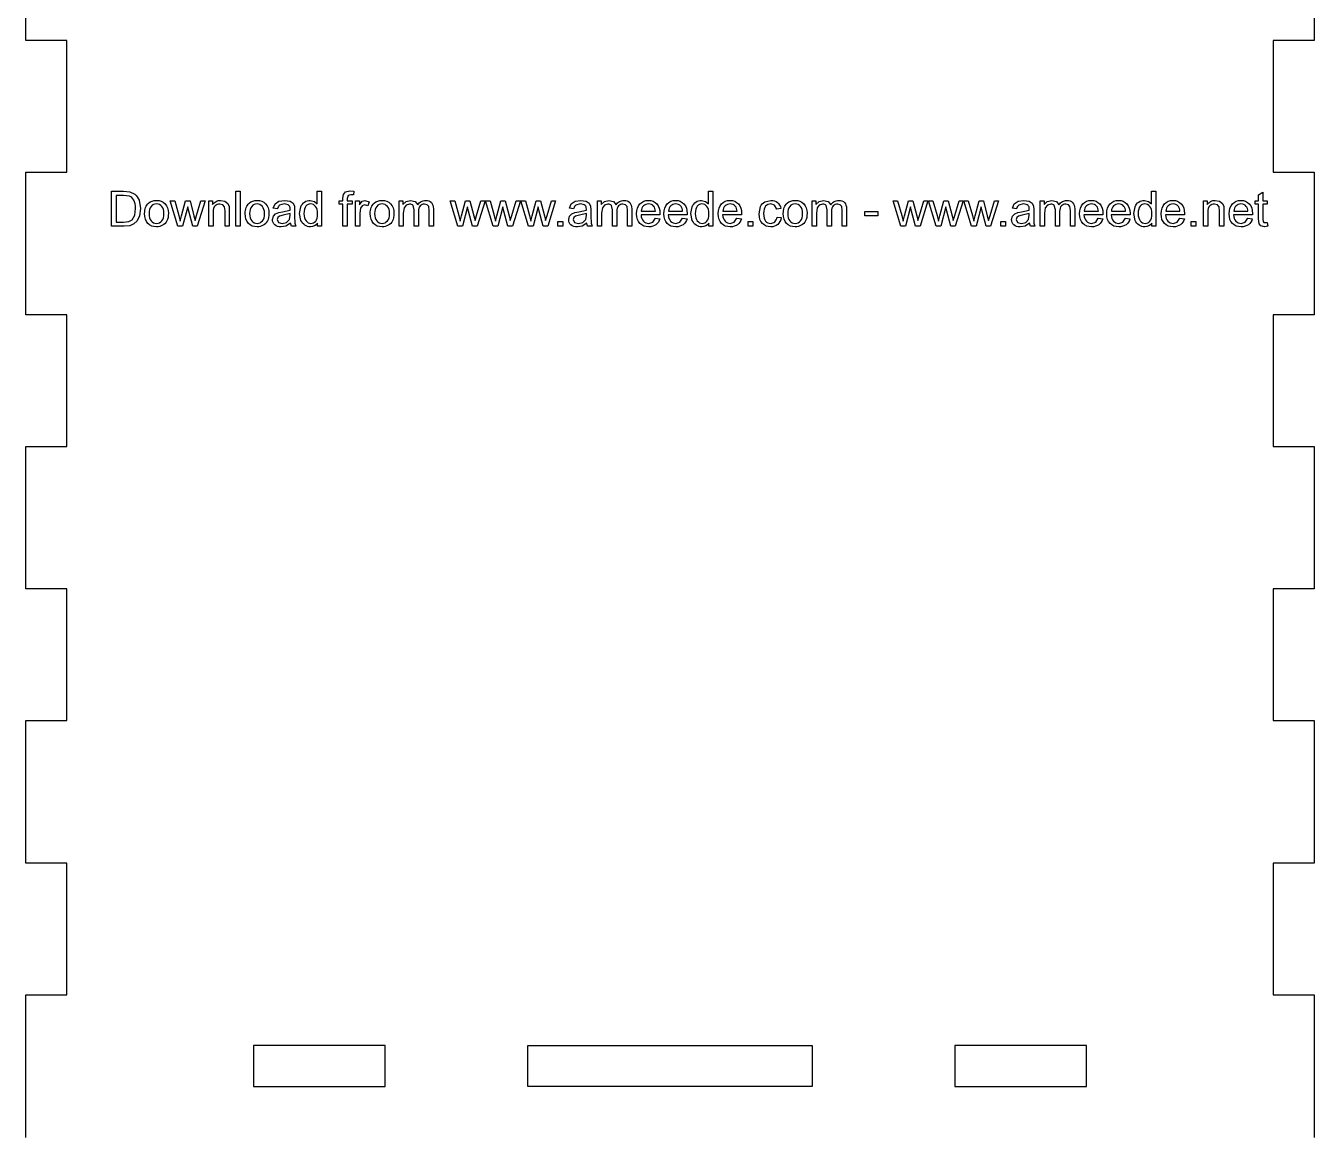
# Model space of a CAD drawing. Extents: x -338 to 50, y -399 to 300.
# Drawn here: x -44 to 50, y 138.7 to 219.3 of the extents above; entities that cross this region are included whole.
import ezdxf

# ---------------------------------------------------------------- set-up
doc = ezdxf.new("R2010")
doc.units = 0
doc.layers.add('LAYER_1', color=7, linetype='CONTINUOUS')

msp = doc.modelspace()

# ---------------------------------------------------------------- linework, layer by layer
at = {"layer": 'LAYER_1', "color": 250}
for points in [[(-43.9905, 138.256), (-43.9905, 148.656), (-40.9905, 148.656), (-40.9905, 158.256), (-43.9905, 158.256), (-43.9905, 168.656), (-40.9905, 168.656), (-40.9905, 178.256), (-43.9905, 178.256), (-43.9905, 188.656), (-40.9905, 188.656), (-40.9905, 198.256), (-43.9905, 198.256), (-43.9905, 208.656), (-40.9905, 208.656), (-40.9905, 218.256), (-43.9905, 218.256), (-43.9905, 228.656)], [(50.0095, 228.656), (50.0095, 218.256), (47.0095, 218.256), (47.0095, 208.656), (50.0095, 208.656), (50.0095, 198.256), (47.0095, 198.256), (47.0095, 188.656), (50.0095, 188.656), (50.0095, 178.256), (47.0095, 178.256), (47.0095, 168.656), (50.0095, 168.656), (50.0095, 158.256), (47.0095, 158.256), (47.0095, 148.656), (50.0095, 148.656), (50.0095, 138.256)]]:
    msp.add_lwpolyline(points, dxfattribs=at)
at = {"layer": 'LAYER_1', "color": 7}
for points in [[(-37.7395, 204.7027), (-37.7395, 207.2568), (-36.8596, 207.2568), (-36.4048, 207.2205), (-36.0302, 207.0374), (-35.9355, 206.946), (-35.8536, 206.8429), (-35.7845, 206.7279), (-35.7282, 206.601), (-35.6277, 205.9934), (-35.6955, 205.478), (-35.8697, 205.1058), (-36.1028, 204.8745), (-36.4072, 204.7461), (-36.818, 204.7027), (-37.7395, 204.7027)], [(-37.4006, 205.0023), (-36.856, 205.0023), (-36.4601, 205.0493), (-36.2312, 205.1819), (-36.0445, 205.5059), (-35.9773, 205.9988), (-35.9855, 206.1878), (-36.0102, 206.3537), (-36.0513, 206.4964), (-36.1087, 206.6159), (-36.1778, 206.7149), (-36.2541, 206.7961), (-36.3375, 206.8594), (-36.428, 206.9049), (-36.865, 206.9572), (-37.4006, 206.9572), (-37.4006, 205.0023)], [(-28.6657, 204.7027), (-28.6657, 207.2568), (-28.3518, 207.2568), (-28.3518, 204.7027), (-28.6657, 204.7027)], [(-22.7031, 204.7027), (-22.7031, 204.9375), (-22.8013, 204.8177), (-22.9202, 204.7321), (-23.0599, 204.6806), (-23.2203, 204.6635), (-23.3286, 204.6711), (-23.4325, 204.6939), (-23.5317, 204.7319), (-23.6264, 204.7853), (-23.7139, 204.8521), (-23.791, 204.931), (-23.8577, 205.022), (-23.9141, 205.1248), (-24.0158, 205.6266), (-23.9236, 206.1284), (-23.8715, 206.2343), (-23.8081, 206.3271), (-23.7331, 206.4068), (-23.6466, 206.4732), (-23.5519, 206.5258), (-23.4515, 206.5634), (-23.3457, 206.5858), (-23.2346, 206.5933), (-22.9367, 206.5226), (-22.7245, 206.3383), (-22.7245, 207.2568), (-22.4105, 207.2568), (-22.4105, 204.7027), (-22.7031, 204.7027)], [(-20.8481, 204.7027), (-20.8481, 206.3115), (-21.1263, 206.3115), (-21.1263, 206.5541), (-20.8481, 206.5541), (-20.8481, 206.7503), (-20.8154, 207.0267), (-20.6566, 207.2241), (-20.3379, 207.2996), (-20.0448, 207.2681), (-20.0918, 206.9934), (-20.2767, 207.0107), (-20.4788, 206.95), (-20.5377, 206.7235), (-20.5377, 206.5541), (-20.1774, 206.5541), (-20.1774, 206.3115), (-20.5341, 206.3115), (-20.5341, 204.7027), (-20.8481, 204.7027)], [(5.8437, 204.7027), (5.8437, 204.9375), (5.7455, 204.8177), (5.6266, 204.7321), (5.4869, 204.6806), (5.3265, 204.6635), (5.2182, 204.6711), (5.1143, 204.6939), (5.0151, 204.7319), (4.9204, 204.7853), (4.8329, 204.8521), (4.7559, 204.931), (4.6891, 205.022), (4.6327, 205.1248), (4.531, 205.6266), (4.6232, 206.1284), (4.6753, 206.2343), (4.7388, 206.3271), (4.8137, 206.4068), (4.9002, 206.4732), (4.9949, 206.5258), (5.0953, 206.5634), (5.2011, 206.5858), (5.3122, 206.5933), (5.6101, 206.5226), (5.8223, 206.3383), (5.8223, 207.2568), (6.1363, 207.2568), (6.1363, 204.7027), (5.8437, 204.7027)], [(38.1581, 204.7027), (38.1581, 204.9375), (38.0599, 204.8177), (37.941, 204.7321), (37.8013, 204.6806), (37.6409, 204.6635), (37.5326, 204.6711), (37.4287, 204.6939), (37.3295, 204.7319), (37.2348, 204.7853), (37.1473, 204.8521), (37.0703, 204.931), (37.0035, 205.022), (36.9471, 205.1248), (36.8454, 205.6266), (36.9376, 206.1284), (36.9897, 206.2343), (37.0532, 206.3271), (37.1281, 206.4068), (37.2146, 206.4732), (37.3093, 206.5258), (37.4097, 206.5634), (37.5155, 206.5858), (37.6266, 206.5933), (37.9245, 206.5226), (38.1367, 206.3383), (38.1367, 207.2568), (38.4507, 207.2568), (38.4507, 204.7027), (38.1581, 204.7027)], [(46.5716, 204.9827), (46.6144, 204.7057), (46.3783, 204.6777), (46.1138, 204.7318), (45.9818, 204.8739), (45.9437, 205.2449), (45.9437, 206.3115), (45.7119, 206.3115), (45.7119, 206.5541), (45.9437, 206.5541), (45.9437, 207.0119), (46.2577, 207.2003), (46.2577, 206.5541), (46.5716, 206.5541), (46.5716, 206.3115), (46.2577, 206.3115), (46.2577, 205.2271), (46.2743, 205.0541), (46.3278, 204.9928), (46.4348, 204.9702), (46.5716, 204.9827)], [(-35.3204, 205.6284), (-35.3159, 205.7524), (-35.3026, 205.8682), (-35.2802, 205.9756), (-35.249, 206.0747), (-35.2088, 206.1655), (-35.1596, 206.2481), (-35.1015, 206.3223), (-35.0344, 206.3882), (-34.9087, 206.4779), (-34.7697, 206.542), (-34.6176, 206.5805), (-34.4524, 206.5933), (-34.2706, 206.5777), (-34.106, 206.5309), (-33.9587, 206.4529), (-33.8287, 206.3436), (-33.7229, 206.2072), (-33.6473, 206.0468), (-33.6019, 205.8625), (-33.5867, 205.6545), (-33.5934, 205.4857), (-33.6135, 205.3361), (-33.6469, 205.2055), (-33.6937, 205.0939), (-33.7534, 204.9975), (-33.8253, 204.9124), (-33.9094, 204.8387), (-34.0059, 204.7764), (-34.1104, 204.7269), (-34.2197, 204.6916), (-34.3338, 204.6705), (-34.4524, 204.6635), (-34.6375, 204.679), (-34.8038, 204.7255), (-34.9516, 204.8032), (-35.0808, 204.912), (-35.1857, 205.0501), (-35.2606, 205.2156), (-35.3054, 205.4084), (-35.3204, 205.6284)], [(-34.9993, 205.6278), (-34.9896, 205.4615), (-34.9605, 205.3175), (-34.9121, 205.196), (-34.8442, 205.0969), (-34.7612, 205.0197), (-34.6683, 204.9645), (-34.5654, 204.9313), (-34.4524, 204.9203), (-34.3405, 204.9314), (-34.2383, 204.9645), (-34.1458, 205.0199), (-34.0629, 205.0975), (-33.995, 205.1978), (-33.9466, 205.3213), (-33.9175, 205.468), (-33.9078, 205.6379), (-33.9176, 205.7987), (-33.947, 205.9388), (-33.9958, 206.058), (-34.0641, 206.1563), (-34.1469, 206.2336), (-34.2393, 206.2888), (-34.3411, 206.3219), (-34.4524, 206.3329), (-34.5654, 206.322), (-34.6683, 206.2891), (-34.7612, 206.2343), (-34.8442, 206.1575), (-34.9121, 206.0585), (-34.9605, 205.9372), (-34.9896, 205.7937), (-34.9993, 205.6278)], [(-32.8857, 204.7027), (-33.4452, 206.5541), (-33.117, 206.5541), (-32.8215, 205.4857), (-32.7169, 205.088), (-32.6212, 205.4696), (-32.3281, 206.5541), (-32.0064, 206.5541), (-31.7276, 205.4792), (-31.6366, 205.1266), (-31.5302, 205.4839), (-31.2103, 206.5541), (-30.9053, 206.5541), (-31.4862, 204.7027), (-31.8108, 204.7027), (-32.1045, 205.8103), (-32.1788, 206.1272), (-32.5534, 204.7027), (-32.8857, 204.7027)], [(-30.6426, 204.7027), (-30.6426, 206.5541), (-30.3608, 206.5541), (-30.3608, 206.2913), (-30.3071, 206.3621), (-30.2477, 206.4235), (-30.1827, 206.4754), (-30.112, 206.5179), (-30.0357, 206.5509), (-29.9537, 206.5744), (-29.8661, 206.5886), (-29.7728, 206.5933), (-29.4654, 206.5333), (-29.2555, 206.3757), (-29.158, 206.1444), (-29.1408, 205.8394), (-29.1408, 204.7027), (-29.4547, 204.7027), (-29.4547, 205.8276), (-29.491, 206.1141), (-29.6206, 206.2657), (-29.8388, 206.3222), (-29.9352, 206.3143), (-30.0248, 206.2905), (-30.1076, 206.2507), (-30.1836, 206.195), (-30.2472, 206.1173), (-30.2925, 206.011), (-30.3197, 205.8761), (-30.3287, 205.7128), (-30.3287, 204.7027), (-30.6426, 204.7027)], [(-27.9838, 205.6284), (-27.9793, 205.7524), (-27.966, 205.8682), (-27.9436, 205.9756), (-27.9124, 206.0747), (-27.8722, 206.1655), (-27.823, 206.2481), (-27.7649, 206.3223), (-27.6978, 206.3882), (-27.5721, 206.4779), (-27.4331, 206.542), (-27.281, 206.5805), (-27.1158, 206.5933), (-26.934, 206.5777), (-26.7694, 206.5309), (-26.6221, 206.4529), (-26.4921, 206.3436), (-26.3863, 206.2072), (-26.3107, 206.0468), (-26.2653, 205.8625), (-26.2501, 205.6545), (-26.2568, 205.4857), (-26.2769, 205.3361), (-26.3103, 205.2055), (-26.3571, 205.0939), (-26.4168, 204.9975), (-26.4887, 204.9124), (-26.5728, 204.8387), (-26.6693, 204.7764), (-26.7738, 204.7269), (-26.8831, 204.6916), (-26.9972, 204.6705), (-27.1158, 204.6635), (-27.3009, 204.679), (-27.4672, 204.7255), (-27.615, 204.8032), (-27.7442, 204.912), (-27.8491, 205.0501), (-27.924, 205.2156), (-27.9688, 205.4084), (-27.9838, 205.6284)], [(-27.6627, 205.6278), (-27.653, 205.4615), (-27.6239, 205.3175), (-27.5755, 205.196), (-27.5076, 205.0969), (-27.4246, 205.0197), (-27.3317, 204.9645), (-27.2288, 204.9313), (-27.1158, 204.9203), (-27.0039, 204.9314), (-26.9017, 204.9645), (-26.8092, 205.0199), (-26.7263, 205.0975), (-26.6584, 205.1978), (-26.61, 205.3213), (-26.5809, 205.468), (-26.5712, 205.6379), (-26.581, 205.7987), (-26.6104, 205.9388), (-26.6592, 206.058), (-26.7275, 206.1563), (-26.8103, 206.2336), (-26.9027, 206.2888), (-27.0045, 206.3219), (-27.1158, 206.3329), (-27.2288, 206.322), (-27.3317, 206.2891), (-27.4246, 206.2343), (-27.5076, 206.1575), (-27.5755, 206.0585), (-27.6239, 205.9372), (-27.653, 205.7937), (-27.6627, 205.6278)], [(-24.6728, 204.9346), (-25.0093, 204.7247), (-25.3559, 204.6635), (-25.4996, 204.6728), (-25.6257, 204.7006), (-25.7341, 204.747), (-25.825, 204.8121), (-25.8968, 204.8913), (-25.9481, 204.981), (-25.9788, 205.081), (-25.9891, 205.1914), (-25.9272, 205.4393), (-25.7649, 205.6189), (-25.539, 205.7217), (-25.2596, 205.7687), (-24.6995, 205.8763), (-24.6978, 205.9578), (-24.7034, 206.0462), (-24.7201, 206.1205), (-24.7479, 206.1808), (-24.7869, 206.2271), (-24.8545, 206.2735), (-24.9367, 206.3065), (-25.0335, 206.3263), (-25.1448, 206.3329), (-25.4724, 206.255), (-25.5219, 206.2087), (-25.5644, 206.1475), (-25.6, 206.0712), (-25.6288, 205.9798), (-25.9356, 206.0226), (-25.7976, 206.3412), (-25.5194, 206.5279), (-25.0985, 206.5933), (-24.712, 206.5374), (-24.4938, 206.3971), (-24.3957, 206.1831), (-24.3803, 205.8947), (-24.3803, 205.4786), (-24.3607, 204.9262), (-24.284, 204.7027), (-24.6121, 204.7027), (-24.6728, 204.9346)], [(-23.6947, 205.626), (-23.6853, 205.4598), (-23.6572, 205.316), (-23.6102, 205.1947), (-23.5443, 205.0957), (-23.4659, 205.0189), (-23.3807, 204.9641), (-23.2887, 204.9312), (-23.19, 204.9203), (-23.0909, 204.9308), (-22.9995, 204.9622), (-22.9158, 205.0146), (-22.8398, 205.088), (-22.7769, 205.1828), (-22.732, 205.2998), (-22.7049, 205.4388), (-22.6959, 205.5999), (-22.7051, 205.7764), (-22.7326, 205.9279), (-22.7785, 206.0544), (-22.8428, 206.1557), (-22.9203, 206.2333), (-23.0064, 206.2887), (-23.101, 206.3219), (-23.2042, 206.3329), (-23.3047, 206.3223), (-23.3965, 206.2905), (-23.4797, 206.2373), (-23.5544, 206.1629), (-23.6157, 206.0655), (-23.6596, 205.9435), (-23.6859, 205.797), (-23.6947, 205.626)], [(-19.9354, 204.7027), (-19.9354, 206.5541), (-19.6536, 206.5541), (-19.6536, 206.2705), (-19.4539, 206.5303), (-19.2523, 206.5933), (-18.9295, 206.494), (-19.0413, 206.2045), (-19.2696, 206.2687), (-19.4533, 206.2069), (-19.5692, 206.0356), (-19.6215, 205.67), (-19.6215, 204.7027), (-19.9354, 204.7027)], [(-18.8617, 205.6284), (-18.8572, 205.7524), (-18.8439, 205.8682), (-18.8215, 205.9756), (-18.7903, 206.0747), (-18.7501, 206.1655), (-18.7009, 206.2481), (-18.6428, 206.3223), (-18.5757, 206.3882), (-18.45, 206.4779), (-18.311, 206.542), (-18.1589, 206.5805), (-17.9937, 206.5933), (-17.8119, 206.5777), (-17.6473, 206.5309), (-17.5, 206.4529), (-17.37, 206.3436), (-17.2642, 206.2072), (-17.1886, 206.0468), (-17.1432, 205.8625), (-17.128, 205.6545), (-17.1347, 205.4857), (-17.1548, 205.3361), (-17.1882, 205.2055), (-17.235, 205.0939), (-17.2947, 204.9975), (-17.3666, 204.9124), (-17.4507, 204.8387), (-17.5472, 204.7764), (-17.6517, 204.7269), (-17.761, 204.6916), (-17.8751, 204.6705), (-17.9937, 204.6635), (-18.1788, 204.679), (-18.3451, 204.7255), (-18.4929, 204.8032), (-18.6221, 204.912), (-18.727, 205.0501), (-18.8019, 205.2156), (-18.8467, 205.4084), (-18.8617, 205.6284)], [(-18.5406, 205.6278), (-18.5309, 205.4615), (-18.5018, 205.3175), (-18.4534, 205.196), (-18.3855, 205.0969), (-18.3025, 205.0197), (-18.2096, 204.9645), (-18.1067, 204.9313), (-17.9937, 204.9203), (-17.8818, 204.9314), (-17.7796, 204.9645), (-17.6871, 205.0199), (-17.6042, 205.0975), (-17.5363, 205.1978), (-17.4879, 205.3213), (-17.4588, 205.468), (-17.4491, 205.6379), (-17.4589, 205.7987), (-17.4883, 205.9388), (-17.5371, 206.058), (-17.6054, 206.1563), (-17.6882, 206.2336), (-17.7806, 206.2888), (-17.8824, 206.3219), (-17.9937, 206.3329), (-18.1067, 206.322), (-18.2096, 206.2891), (-18.3025, 206.2343), (-18.3855, 206.1575), (-18.4534, 206.0585), (-18.5018, 205.9372), (-18.5309, 205.7937), (-18.5406, 205.6278)], [(-16.76, 204.7027), (-16.76, 206.5541), (-16.4782, 206.5541), (-16.4782, 206.2925), (-16.2469, 206.5107), (-15.9181, 206.5933), (-15.5816, 206.5083), (-15.3967, 206.2699), (-15.3394, 206.3458), (-15.278, 206.4115), (-15.2125, 206.4671), (-15.1429, 206.5125), (-15.0691, 206.5479), (-14.9912, 206.5731), (-14.9092, 206.5883), (-14.823, 206.5933), (-14.6927, 206.5838), (-14.5784, 206.5553), (-14.48, 206.5078), (-14.3979, 206.4411), (-14.3327, 206.3546), (-14.2861, 206.2476), (-14.258, 206.1201), (-14.2487, 205.972), (-14.2487, 204.7027), (-14.5626, 204.7027), (-14.5626, 205.868), (-14.5935, 206.1385), (-14.7047, 206.2717), (-14.8931, 206.3222), (-14.987, 206.3141), (-15.0724, 206.2897), (-15.1495, 206.2492), (-15.2183, 206.1926), (-15.2748, 206.1178), (-15.3152, 206.0236), (-15.3394, 205.91), (-15.3474, 205.777), (-15.3474, 204.7027), (-15.6613, 204.7027), (-15.6613, 205.9043), (-15.738, 206.2176), (-15.7824, 206.2633), (-15.8391, 206.296), (-15.9079, 206.3156), (-15.9889, 206.3222), (-16.2332, 206.2526), (-16.3961, 206.0487), (-16.4461, 205.6623), (-16.4461, 204.7027), (-16.76, 204.7027)], [(-12.4644, 204.7027), (-13.0239, 206.5541), (-12.6957, 206.5541), (-12.4002, 205.4857), (-12.2956, 205.088), (-12.1999, 205.4696), (-11.9068, 206.5541), (-11.5851, 206.5541), (-11.3063, 205.4792), (-11.2153, 205.1266), (-11.1089, 205.4839), (-10.789, 206.5541), (-10.484, 206.5541), (-11.0649, 204.7027), (-11.3895, 204.7027), (-11.6832, 205.8103), (-11.7575, 206.1272), (-12.1321, 204.7027), (-12.4644, 204.7027)], [(-9.8883, 204.7027), (-10.4478, 206.5541), (-10.1196, 206.5541), (-9.8241, 205.4857), (-9.7195, 205.088), (-9.6238, 205.4696), (-9.3307, 206.5541), (-9.009, 206.5541), (-8.7302, 205.4792), (-8.6392, 205.1266), (-8.5328, 205.4839), (-8.2129, 206.5541), (-7.9079, 206.5541), (-8.4888, 204.7027), (-8.8134, 204.7027), (-9.1071, 205.8103), (-9.1814, 206.1272), (-9.556, 204.7027), (-9.8883, 204.7027)], [(-7.3122, 204.7027), (-7.8717, 206.5541), (-7.5435, 206.5541), (-7.248, 205.4857), (-7.1434, 205.088), (-7.0477, 205.4696), (-6.7546, 206.5541), (-6.4329, 206.5541), (-6.1541, 205.4792), (-6.0631, 205.1266), (-5.9567, 205.4839), (-5.6368, 206.5541), (-5.3318, 206.5541), (-5.9127, 204.7027), (-6.2373, 204.7027), (-6.531, 205.8103), (-6.6053, 206.1272), (-6.9799, 204.7027), (-7.3122, 204.7027)], [(-3.0655, 204.9346), (-3.402, 204.7247), (-3.7486, 204.6635), (-3.8923, 204.6728), (-4.0184, 204.7006), (-4.1268, 204.747), (-4.2177, 204.8121), (-4.2895, 204.8913), (-4.3408, 204.981), (-4.3715, 205.081), (-4.3818, 205.1914), (-4.3199, 205.4393), (-4.1576, 205.6189), (-3.9317, 205.7217), (-3.6523, 205.7687), (-3.0922, 205.8763), (-3.0905, 205.9578), (-3.0961, 206.0462), (-3.1128, 206.1205), (-3.1406, 206.1808), (-3.1796, 206.2271), (-3.2472, 206.2735), (-3.3294, 206.3065), (-3.4262, 206.3263), (-3.5375, 206.3329), (-3.8651, 206.255), (-3.9146, 206.2087), (-3.9571, 206.1475), (-3.9927, 206.0712), (-4.0215, 205.9798), (-4.3283, 206.0226), (-4.1903, 206.3412), (-3.9121, 206.5279), (-3.4912, 206.5933), (-3.1047, 206.5374), (-2.8865, 206.3971), (-2.7884, 206.1831), (-2.773, 205.8947), (-2.773, 205.4786), (-2.7534, 204.9262), (-2.6767, 204.7027), (-3.0048, 204.7027), (-3.0655, 204.9346)], [(-2.2908, 204.7027), (-2.2908, 206.5541), (-2.009, 206.5541), (-2.009, 206.2925), (-1.7777, 206.5107), (-1.4489, 206.5933), (-1.1124, 206.5083), (-0.9275, 206.2699), (-0.8702, 206.3458), (-0.8088, 206.4115), (-0.7433, 206.4671), (-0.6737, 206.5125), (-0.5999, 206.5479), (-0.522, 206.5731), (-0.44, 206.5883), (-0.3538, 206.5933), (-0.2235, 206.5838), (-0.1092, 206.5553), (-0.0108, 206.5078), (0.0713, 206.4411), (0.1365, 206.3546), (0.1831, 206.2476), (0.2112, 206.1201), (0.2205, 205.972), (0.2205, 204.7027), (-0.0934, 204.7027), (-0.0934, 205.868), (-0.1243, 206.1385), (-0.2355, 206.2717), (-0.4239, 206.3222), (-0.5178, 206.3141), (-0.6032, 206.2897), (-0.6803, 206.2492), (-0.7491, 206.1926), (-0.8056, 206.1178), (-0.846, 206.0236), (-0.8702, 205.91), (-0.8782, 205.777), (-0.8782, 204.7027), (-1.1921, 204.7027), (-1.1921, 205.9043), (-1.2688, 206.2176), (-1.3132, 206.2633), (-1.3699, 206.296), (-1.4387, 206.3156), (-1.5197, 206.3222), (-1.764, 206.2526), (-1.9269, 206.0487), (-1.9769, 205.6623), (-1.9769, 204.7027), (-2.2908, 204.7027)], [(1.9435, 205.302), (2.2681, 205.2592), (2.222, 205.1257), (2.1594, 205.0079), (2.0804, 204.9059), (1.9851, 204.8198), (1.8745, 204.7515), (1.7496, 204.7027), (1.6103, 204.6733), (1.4566, 204.6635), (1.2647, 204.6791), (1.0937, 204.7259), (0.9436, 204.8039), (0.8145, 204.9132), (0.7107, 205.0503), (0.6366, 205.2127), (0.5921, 205.4002), (0.5773, 205.6129), (0.5923, 205.8327), (0.6371, 206.0266), (0.712, 206.1944), (0.8169, 206.3359), (0.9458, 206.4486), (1.0925, 206.529), (1.257, 206.5772), (1.4394, 206.5933), (1.616, 206.5776), (1.7756, 206.5304), (1.9182, 206.4516), (2.044, 206.3412), (2.1467, 206.2022), (2.2201, 206.0376), (2.2641, 205.8473), (2.2788, 205.6314), (2.2771, 205.5481), (0.8983, 205.5481), (0.9157, 205.4049), (0.9502, 205.2794), (1.0018, 205.1717), (1.0707, 205.082), (1.1528, 205.0113), (1.2445, 204.9608), (1.3458, 204.9304), (1.4566, 204.9203), (1.7503, 205.0113), (1.9435, 205.302)], [(0.9162, 205.805), (1.9471, 205.805), (1.9319, 205.9144), (1.9071, 206.0093), (1.8727, 206.0895), (1.8288, 206.1551), (1.7487, 206.2344), (1.6573, 206.2911), (1.5547, 206.3251), (1.4411, 206.3365), (1.3376, 206.3275), (1.2427, 206.3004), (1.1563, 206.2552), (1.0785, 206.192), (1.0135, 206.1136), (0.9648, 206.023), (0.9324, 205.9201), (0.9162, 205.805)], [(3.9275, 205.302), (4.2521, 205.2592), (4.206, 205.1257), (4.1434, 205.0079), (4.0644, 204.9059), (3.9691, 204.8198), (3.8585, 204.7515), (3.7336, 204.7027), (3.5943, 204.6733), (3.4406, 204.6635), (3.2487, 204.6791), (3.0777, 204.7259), (2.9276, 204.8039), (2.7985, 204.9132), (2.6947, 205.0503), (2.6206, 205.2127), (2.5761, 205.4002), (2.5613, 205.6129), (2.5763, 205.8327), (2.6211, 206.0266), (2.696, 206.1944), (2.8009, 206.3359), (2.9298, 206.4486), (3.0765, 206.529), (3.241, 206.5772), (3.4234, 206.5933), (3.6, 206.5776), (3.7596, 206.5304), (3.9022, 206.4516), (4.028, 206.3412), (4.1307, 206.2022), (4.2041, 206.0376), (4.2481, 205.8473), (4.2628, 205.6314), (4.2611, 205.5481), (2.8823, 205.5481), (2.8997, 205.4049), (2.9342, 205.2794), (2.9858, 205.1717), (3.0547, 205.082), (3.1368, 205.0113), (3.2285, 204.9608), (3.3298, 204.9304), (3.4406, 204.9203), (3.7343, 205.0113), (3.9275, 205.302)], [(2.9002, 205.805), (3.9311, 205.805), (3.9159, 205.9144), (3.8911, 206.0093), (3.8567, 206.0895), (3.8128, 206.1551), (3.7327, 206.2344), (3.6413, 206.2911), (3.5387, 206.3251), (3.4251, 206.3365), (3.3216, 206.3275), (3.2267, 206.3004), (3.1403, 206.2552), (3.0625, 206.192), (2.9975, 206.1136), (2.9488, 206.023), (2.9164, 205.9201), (2.9002, 205.805)], [(4.8521, 205.626), (4.8615, 205.4598), (4.8896, 205.316), (4.9366, 205.1947), (5.0025, 205.0957), (5.0809, 205.0189), (5.1661, 204.9641), (5.2581, 204.9312), (5.3568, 204.9203), (5.4559, 204.9308), (5.5473, 204.9622), (5.631, 205.0146), (5.707, 205.088), (5.7699, 205.1828), (5.8148, 205.2998), (5.8419, 205.4388), (5.8509, 205.5999), (5.8417, 205.7764), (5.8142, 205.9279), (5.7683, 206.0544), (5.704, 206.1557), (5.6265, 206.2333), (5.5404, 206.2887), (5.4458, 206.3219), (5.3426, 206.3329), (5.2421, 206.3223), (5.1503, 206.2905), (5.0671, 206.2373), (4.9924, 206.1629), (4.9311, 206.0655), (4.8872, 205.9435), (4.8609, 205.797), (4.8521, 205.626)], [(7.8955, 205.302), (8.2201, 205.2592), (8.174, 205.1257), (8.1114, 205.0079), (8.0324, 204.9059), (7.9371, 204.8198), (7.8265, 204.7515), (7.7016, 204.7027), (7.5623, 204.6733), (7.4086, 204.6635), (7.2167, 204.6791), (7.0457, 204.7259), (6.8956, 204.8039), (6.7665, 204.9132), (6.6627, 205.0503), (6.5886, 205.2127), (6.5441, 205.4002), (6.5293, 205.6129), (6.5443, 205.8327), (6.5891, 206.0266), (6.664, 206.1944), (6.7689, 206.3359), (6.8978, 206.4486), (7.0445, 206.529), (7.209, 206.5772), (7.3914, 206.5933), (7.568, 206.5776), (7.7276, 206.5304), (7.8702, 206.4516), (7.996, 206.3412), (8.0987, 206.2022), (8.1721, 206.0376), (8.2161, 205.8473), (8.2308, 205.6314), (8.2291, 205.5481), (6.8503, 205.5481), (6.8677, 205.4049), (6.9022, 205.2794), (6.9538, 205.1717), (7.0227, 205.082), (7.1048, 205.0113), (7.1965, 204.9608), (7.2978, 204.9304), (7.4086, 204.9203), (7.7023, 205.0113), (7.8955, 205.302)], [(6.8682, 205.805), (7.8991, 205.805), (7.8839, 205.9144), (7.8591, 206.0093), (7.8247, 206.0895), (7.7808, 206.1551), (7.7007, 206.2344), (7.6093, 206.2911), (7.5067, 206.3251), (7.3931, 206.3365), (7.2896, 206.3275), (7.1947, 206.3004), (7.1083, 206.2552), (7.0305, 206.192), (6.9655, 206.1136), (6.9168, 206.023), (6.8844, 205.9201), (6.8682, 205.805)], [(10.8171, 205.3805), (11.1239, 205.3377), (11.0888, 205.1881), (11.0341, 205.0557), (10.9599, 204.9405), (10.8659, 204.8424), (10.756, 204.764), (10.6341, 204.7081), (10.5005, 204.6746), (10.3552, 204.6635), (10.1749, 204.679), (10.0133, 204.7255), (9.8702, 204.8029), (9.7458, 204.9114), (9.6448, 205.0487), (9.5727, 205.2128), (9.5295, 205.4037), (9.5151, 205.6213), (9.6144, 206.145), (9.6704, 206.25), (9.7393, 206.3411), (9.8213, 206.4181), (9.9164, 206.4809), (10.3575, 206.5933), (10.5011, 206.5838), (10.6311, 206.5553), (10.7474, 206.5078), (10.8498, 206.4411), (10.9371, 206.3569), (11.0071, 206.2566), (11.0599, 206.1404), (11.0954, 206.0083), (10.7921, 205.9619), (10.6376, 206.2425), (10.37, 206.3365), (10.257, 206.3259), (10.1551, 206.2941), (10.0641, 206.2412), (9.9842, 206.167), (9.9194, 206.0697), (9.8731, 205.9479), (9.8454, 205.8014), (9.8361, 205.6302), (9.845, 205.4566), (9.8718, 205.3086), (9.9164, 205.1861), (9.9788, 205.0891), (10.0559, 205.0153), (10.1438, 204.9626), (10.2423, 204.9309), (10.3516, 204.9203), (10.4405, 204.9273), (10.5215, 204.9485), (10.5947, 204.9838), (10.6602, 205.0333), (10.7165, 205.0972), (10.7614, 205.1763), (10.7949, 205.2708), (10.8171, 205.3805)], [(11.2737, 205.6284), (11.2782, 205.7524), (11.2915, 205.8682), (11.3139, 205.9756), (11.3451, 206.0747), (11.3853, 206.1655), (11.4345, 206.2481), (11.4926, 206.3223), (11.5597, 206.3882), (11.6854, 206.4779), (11.8244, 206.542), (11.9765, 206.5805), (12.1417, 206.5933), (12.3235, 206.5777), (12.4881, 206.5309), (12.6354, 206.4529), (12.7654, 206.3436), (12.8712, 206.2072), (12.9468, 206.0468), (12.9922, 205.8625), (13.0074, 205.6545), (13.0007, 205.4857), (12.9806, 205.3361), (12.9472, 205.2055), (12.9004, 205.0939), (12.8407, 204.9975), (12.7688, 204.9124), (12.6847, 204.8387), (12.5882, 204.7764), (12.4837, 204.7269), (12.3744, 204.6916), (12.2603, 204.6705), (12.1417, 204.6635), (11.9566, 204.679), (11.7903, 204.7255), (11.6425, 204.8032), (11.5133, 204.912), (11.4084, 205.0501), (11.3335, 205.2156), (11.2887, 205.4084), (11.2737, 205.6284)], [(11.5948, 205.6278), (11.6045, 205.4615), (11.6336, 205.3175), (11.682, 205.196), (11.7499, 205.0969), (11.8329, 205.0197), (11.9258, 204.9645), (12.0287, 204.9313), (12.1417, 204.9203), (12.2536, 204.9314), (12.3558, 204.9645), (12.4483, 205.0199), (12.5312, 205.0975), (12.5991, 205.1978), (12.6475, 205.3213), (12.6766, 205.468), (12.6863, 205.6379), (12.6765, 205.7987), (12.6472, 205.9388), (12.5983, 206.058), (12.53, 206.1563), (12.4472, 206.2336), (12.3548, 206.2888), (12.253, 206.3219), (12.1417, 206.3329), (12.0287, 206.322), (11.9258, 206.2891), (11.8329, 206.2343), (11.7499, 206.1575), (11.682, 206.0585), (11.6336, 205.9372), (11.6045, 205.7937), (11.5948, 205.6278)], [(13.3754, 204.7027), (13.3754, 206.5541), (13.6572, 206.5541), (13.6572, 206.2925), (13.8885, 206.5107), (14.2173, 206.5933), (14.5538, 206.5083), (14.7387, 206.2699), (14.796, 206.3458), (14.8574, 206.4115), (14.9229, 206.4671), (14.9926, 206.5125), (15.0663, 206.5479), (15.1442, 206.5731), (15.2262, 206.5883), (15.3124, 206.5933), (15.4427, 206.5838), (15.5571, 206.5553), (15.6554, 206.5078), (15.7375, 206.4411), (15.8027, 206.3546), (15.8493, 206.2476), (15.8774, 206.1201), (15.8867, 205.972), (15.8867, 204.7027), (15.5728, 204.7027), (15.5728, 205.868), (15.5419, 206.1385), (15.4307, 206.2717), (15.2423, 206.3222), (15.1484, 206.3141), (15.063, 206.2897), (14.9859, 206.2492), (14.9171, 206.1926), (14.8606, 206.1178), (14.8202, 206.0236), (14.7961, 205.91), (14.788, 205.777), (14.788, 204.7027), (14.4741, 204.7027), (14.4741, 205.9043), (14.3974, 206.2176), (14.353, 206.2633), (14.2963, 206.296), (14.2275, 206.3156), (14.1465, 206.3222), (13.9022, 206.2526), (13.7393, 206.0487), (13.6893, 205.6623), (13.6893, 204.7027), (13.3754, 204.7027)], [(19.85, 204.7027), (19.2905, 206.5541), (19.6187, 206.5541), (19.9142, 205.4857), (20.0188, 205.088), (20.1145, 205.4696), (20.4076, 206.5541), (20.7293, 206.5541), (21.0081, 205.4792), (21.0991, 205.1266), (21.2055, 205.4839), (21.5254, 206.5541), (21.8304, 206.5541), (21.2495, 204.7027), (20.9249, 204.7027), (20.6312, 205.8103), (20.5569, 206.1272), (20.1823, 204.7027), (19.85, 204.7027)], [(22.4261, 204.7027), (21.8666, 206.5541), (22.1948, 206.5541), (22.4903, 205.4857), (22.5949, 205.088), (22.6906, 205.4696), (22.9837, 206.5541), (23.3054, 206.5541), (23.5842, 205.4792), (23.6752, 205.1266), (23.7816, 205.4839), (24.1015, 206.5541), (24.4065, 206.5541), (23.8256, 204.7027), (23.501, 204.7027), (23.2073, 205.8103), (23.133, 206.1272), (22.7584, 204.7027), (22.4261, 204.7027)], [(25.0022, 204.7027), (24.4427, 206.5541), (24.7709, 206.5541), (25.0664, 205.4857), (25.171, 205.088), (25.2667, 205.4696), (25.5598, 206.5541), (25.8815, 206.5541), (26.1603, 205.4792), (26.2513, 205.1266), (26.3577, 205.4839), (26.6776, 206.5541), (26.9826, 206.5541), (26.4017, 204.7027), (26.0771, 204.7027), (25.7834, 205.8103), (25.7091, 206.1272), (25.3345, 204.7027), (25.0022, 204.7027)], [(29.2489, 204.9346), (28.9124, 204.7247), (28.5658, 204.6635), (28.4221, 204.6728), (28.296, 204.7006), (28.1876, 204.747), (28.0967, 204.8121), (28.0249, 204.8913), (27.9736, 204.981), (27.9429, 205.081), (27.9326, 205.1914), (27.9945, 205.4393), (28.1568, 205.6189), (28.3827, 205.7217), (28.6621, 205.7687), (29.2222, 205.8763), (29.2239, 205.9578), (29.2183, 206.0462), (29.2016, 206.1205), (29.1738, 206.1808), (29.1348, 206.2271), (29.0672, 206.2735), (28.985, 206.3065), (28.8882, 206.3263), (28.7769, 206.3329), (28.4493, 206.255), (28.3998, 206.2087), (28.3573, 206.1475), (28.3217, 206.0712), (28.2929, 205.9798), (27.9861, 206.0226), (28.1241, 206.3412), (28.4023, 206.5279), (28.8232, 206.5933), (29.2097, 206.5374), (29.4279, 206.3971), (29.526, 206.1831), (29.5414, 205.8947), (29.5414, 205.4786), (29.561, 204.9262), (29.6377, 204.7027), (29.3096, 204.7027), (29.2489, 204.9346)], [(30.0236, 204.7027), (30.0236, 206.5541), (30.3054, 206.5541), (30.3054, 206.2925), (30.5367, 206.5107), (30.8655, 206.5933), (31.202, 206.5083), (31.3869, 206.2699), (31.4442, 206.3458), (31.5056, 206.4115), (31.5711, 206.4671), (31.6408, 206.5125), (31.7145, 206.5479), (31.7924, 206.5731), (31.8744, 206.5883), (31.9606, 206.5933), (32.0909, 206.5838), (32.2053, 206.5553), (32.3036, 206.5078), (32.3857, 206.4411), (32.4509, 206.3546), (32.4975, 206.2476), (32.5256, 206.1201), (32.5349, 205.972), (32.5349, 204.7027), (32.221, 204.7027), (32.221, 205.868), (32.1901, 206.1385), (32.0789, 206.2717), (31.8905, 206.3222), (31.7966, 206.3141), (31.7112, 206.2897), (31.6341, 206.2492), (31.5653, 206.1926), (31.5088, 206.1178), (31.4684, 206.0236), (31.4443, 205.91), (31.4362, 205.777), (31.4362, 204.7027), (31.1223, 204.7027), (31.1223, 205.9043), (31.0456, 206.2176), (31.0012, 206.2633), (30.9445, 206.296), (30.8757, 206.3156), (30.7947, 206.3222), (30.5504, 206.2526), (30.3875, 206.0487), (30.3375, 205.6623), (30.3375, 204.7027), (30.0236, 204.7027)], [(34.2579, 205.302), (34.5825, 205.2592), (34.5364, 205.1257), (34.4738, 205.0079), (34.3948, 204.9059), (34.2995, 204.8198), (34.1889, 204.7515), (34.064, 204.7027), (33.9247, 204.6733), (33.771, 204.6635), (33.5791, 204.6791), (33.4081, 204.7259), (33.258, 204.8039), (33.1289, 204.9132), (33.0251, 205.0503), (32.951, 205.2127), (32.9065, 205.4002), (32.8917, 205.6129), (32.9067, 205.8327), (32.9515, 206.0266), (33.0264, 206.1944), (33.1313, 206.3359), (33.2602, 206.4486), (33.4069, 206.529), (33.5714, 206.5772), (33.7538, 206.5933), (33.9304, 206.5776), (34.09, 206.5304), (34.2326, 206.4516), (34.3584, 206.3412), (34.4611, 206.2022), (34.5345, 206.0376), (34.5785, 205.8473), (34.5932, 205.6314), (34.5915, 205.5481), (33.2127, 205.5481), (33.2301, 205.4049), (33.2646, 205.2794), (33.3162, 205.1717), (33.3851, 205.082), (33.4672, 205.0113), (33.5589, 204.9608), (33.6602, 204.9304), (33.771, 204.9203), (34.0647, 205.0113), (34.2579, 205.302)], [(33.2306, 205.805), (34.2615, 205.805), (34.2463, 205.9144), (34.2215, 206.0093), (34.1871, 206.0895), (34.1432, 206.1551), (34.0631, 206.2344), (33.9717, 206.2911), (33.8691, 206.3251), (33.7555, 206.3365), (33.652, 206.3275), (33.5571, 206.3004), (33.4707, 206.2552), (33.3929, 206.192), (33.3279, 206.1136), (33.2792, 206.023), (33.2468, 205.9201), (33.2306, 205.805)], [(36.2419, 205.302), (36.5665, 205.2592), (36.5204, 205.1257), (36.4578, 205.0079), (36.3788, 204.9059), (36.2835, 204.8198), (36.1729, 204.7515), (36.048, 204.7027), (35.9087, 204.6733), (35.755, 204.6635), (35.5631, 204.6791), (35.3921, 204.7259), (35.242, 204.8039), (35.1129, 204.9132), (35.0091, 205.0503), (34.935, 205.2127), (34.8905, 205.4002), (34.8757, 205.6129), (34.8907, 205.8327), (34.9355, 206.0266), (35.0104, 206.1944), (35.1153, 206.3359), (35.2442, 206.4486), (35.3909, 206.529), (35.5554, 206.5772), (35.7378, 206.5933), (35.9144, 206.5776), (36.074, 206.5304), (36.2166, 206.4516), (36.3424, 206.3412), (36.4451, 206.2022), (36.5185, 206.0376), (36.5625, 205.8473), (36.5772, 205.6314), (36.5755, 205.5481), (35.1967, 205.5481), (35.2141, 205.4049), (35.2486, 205.2794), (35.3002, 205.1717), (35.3691, 205.082), (35.4512, 205.0113), (35.5429, 204.9608), (35.6442, 204.9304), (35.755, 204.9203), (36.0487, 205.0113), (36.2419, 205.302)], [(35.2146, 205.805), (36.2455, 205.805), (36.2303, 205.9144), (36.2055, 206.0093), (36.1711, 206.0895), (36.1272, 206.1551), (36.0471, 206.2344), (35.9557, 206.2911), (35.8531, 206.3251), (35.7395, 206.3365), (35.636, 206.3275), (35.5411, 206.3004), (35.4547, 206.2552), (35.3769, 206.192), (35.3119, 206.1136), (35.2632, 206.023), (35.2308, 205.9201), (35.2146, 205.805)], [(37.1665, 205.626), (37.1759, 205.4598), (37.204, 205.316), (37.251, 205.1947), (37.3169, 205.0957), (37.3953, 205.0189), (37.4805, 204.9641), (37.5725, 204.9312), (37.6712, 204.9203), (37.7703, 204.9308), (37.8617, 204.9622), (37.9454, 205.0146), (38.0214, 205.088), (38.0843, 205.1828), (38.1292, 205.2998), (38.1563, 205.4388), (38.1653, 205.5999), (38.1561, 205.7764), (38.1286, 205.9279), (38.0827, 206.0544), (38.0184, 206.1557), (37.9409, 206.2333), (37.8548, 206.2887), (37.7602, 206.3219), (37.657, 206.3329), (37.5565, 206.3223), (37.4647, 206.2905), (37.3815, 206.2373), (37.3068, 206.1629), (37.2455, 206.0655), (37.2016, 205.9435), (37.1753, 205.797), (37.1665, 205.626)], [(40.2099, 205.302), (40.5345, 205.2592), (40.4884, 205.1257), (40.4258, 205.0079), (40.3468, 204.9059), (40.2515, 204.8198), (40.1409, 204.7515), (40.016, 204.7027), (39.8767, 204.6733), (39.723, 204.6635), (39.5311, 204.6791), (39.3601, 204.7259), (39.21, 204.8039), (39.0809, 204.9132), (38.9771, 205.0503), (38.903, 205.2127), (38.8585, 205.4002), (38.8437, 205.6129), (38.8587, 205.8327), (38.9035, 206.0266), (38.9784, 206.1944), (39.0833, 206.3359), (39.2122, 206.4486), (39.3589, 206.529), (39.5234, 206.5772), (39.7058, 206.5933), (39.8824, 206.5776), (40.042, 206.5304), (40.1846, 206.4516), (40.3104, 206.3412), (40.4131, 206.2022), (40.4865, 206.0376), (40.5305, 205.8473), (40.5452, 205.6314), (40.5435, 205.5481), (39.1647, 205.5481), (39.1821, 205.4049), (39.2166, 205.2794), (39.2682, 205.1717), (39.3371, 205.082), (39.4192, 205.0113), (39.5109, 204.9608), (39.6122, 204.9304), (39.723, 204.9203), (40.0167, 205.0113), (40.2099, 205.302)], [(39.1826, 205.805), (40.2135, 205.805), (40.1983, 205.9144), (40.1735, 206.0093), (40.1391, 206.0895), (40.0952, 206.1551), (40.0151, 206.2344), (39.9237, 206.2911), (39.8211, 206.3251), (39.7075, 206.3365), (39.604, 206.3275), (39.5091, 206.3004), (39.4227, 206.2552), (39.3449, 206.192), (39.2799, 206.1136), (39.2312, 206.023), (39.1988, 205.9201), (39.1826, 205.805)], [(41.9222, 204.7027), (41.9222, 206.5541), (42.204, 206.5541), (42.204, 206.2913), (42.2577, 206.3621), (42.3171, 206.4235), (42.3821, 206.4754), (42.4528, 206.5179), (42.5291, 206.5509), (42.6111, 206.5744), (42.6987, 206.5886), (42.792, 206.5933), (43.0994, 206.5333), (43.3093, 206.3757), (43.4068, 206.1444), (43.424, 205.8394), (43.424, 204.7027), (43.1101, 204.7027), (43.1101, 205.8276), (43.0738, 206.1141), (42.9442, 206.2657), (42.726, 206.3222), (42.6296, 206.3143), (42.54, 206.2905), (42.4572, 206.2507), (42.3812, 206.195), (42.3176, 206.1173), (42.2723, 206.011), (42.2451, 205.8761), (42.2361, 205.7128), (42.2361, 204.7027), (41.9222, 204.7027)], [(45.169, 205.302), (45.4936, 205.2592), (45.4475, 205.1257), (45.3849, 205.0079), (45.3059, 204.9059), (45.2106, 204.8198), (45.1, 204.7515), (44.9751, 204.7027), (44.8358, 204.6733), (44.6821, 204.6635), (44.4902, 204.6791), (44.3192, 204.7259), (44.1691, 204.8039), (44.04, 204.9132), (43.9362, 205.0503), (43.8621, 205.2127), (43.8176, 205.4002), (43.8028, 205.6129), (43.8178, 205.8327), (43.8626, 206.0266), (43.9375, 206.1944), (44.0424, 206.3359), (44.1713, 206.4486), (44.318, 206.529), (44.4825, 206.5772), (44.6649, 206.5933), (44.8415, 206.5776), (45.0011, 206.5304), (45.1437, 206.4516), (45.2695, 206.3412), (45.3722, 206.2022), (45.4456, 206.0376), (45.4896, 205.8473), (45.5043, 205.6314), (45.5026, 205.5481), (44.1238, 205.5481), (44.1412, 205.4049), (44.1757, 205.2794), (44.2273, 205.1717), (44.2962, 205.082), (44.3783, 205.0113), (44.47, 204.9608), (44.5713, 204.9304), (44.6821, 204.9203), (44.9758, 205.0113), (45.169, 205.302)], [(44.1417, 205.805), (45.1726, 205.805), (45.1574, 205.9144), (45.1326, 206.0093), (45.0982, 206.0895), (45.0543, 206.1551), (44.9742, 206.2344), (44.8828, 206.2911), (44.7802, 206.3251), (44.6666, 206.3365), (44.5631, 206.3275), (44.4682, 206.3004), (44.3818, 206.2552), (44.304, 206.192), (44.239, 206.1136), (44.1903, 206.023), (44.1579, 205.9201), (44.1417, 205.805)], [(-24.6978, 205.6302), (-25.2114, 205.5125), (-25.4861, 205.45), (-25.6098, 205.349), (-25.6538, 205.2003), (-25.5586, 204.9928), (-25.2804, 204.9096), (-24.9576, 204.9887), (-24.7501, 205.2039), (-24.6995, 205.516), (-24.6978, 205.6302)], [(-5.1767, 204.7027), (-5.1767, 205.0594), (-4.82, 205.0594), (-4.82, 204.7027), (-5.1767, 204.7027)], [(-3.0905, 205.6302), (-3.6041, 205.5125), (-3.8788, 205.45), (-4.0025, 205.349), (-4.0465, 205.2003), (-3.9513, 204.9928), (-3.6731, 204.9096), (-3.3503, 204.9887), (-3.1428, 205.2039), (-3.0922, 205.516), (-3.0905, 205.6302)], [(8.7059, 204.7027), (8.7059, 205.0594), (9.0626, 205.0594), (9.0626, 204.7027), (8.7059, 204.7027)], [(17.2132, 205.4696), (17.2132, 205.7836), (18.1835, 205.7836), (18.1835, 205.4696), (17.2132, 205.4696)], [(27.1377, 204.7027), (27.1377, 205.0594), (27.4944, 205.0594), (27.4944, 204.7027), (27.1377, 204.7027)], [(29.2239, 205.6302), (28.7103, 205.5125), (28.4356, 205.45), (28.3119, 205.349), (28.2679, 205.2003), (28.3631, 204.9928), (28.6413, 204.9096), (28.9641, 204.9887), (29.1716, 205.2039), (29.2222, 205.516), (29.2239, 205.6302)], [(41.0203, 204.7027), (41.0203, 205.0594), (41.377, 205.0594), (41.377, 204.7027), (41.0203, 204.7027)]]:
    msp.add_lwpolyline(points, close=True, dxfattribs=at)
at = {"layer": 'LAYER_1', "color": 20}
for points in [[(-27.3727, 144.956), (-27.3727, 141.956), (-17.7727, 141.956), (-17.7727, 144.956), (-27.3727, 144.956)], [(13.3917, 144.956), (13.3917, 141.956), (-7.3727, 141.956), (-7.3727, 144.956), (13.3917, 144.956)], [(23.7917, 144.956), (23.7917, 141.956), (33.3917, 141.956), (33.3917, 144.956), (23.7917, 144.956)]]:
    msp.add_lwpolyline(points, close=True, dxfattribs=at)

doc.saveas('drawing.dxf')
